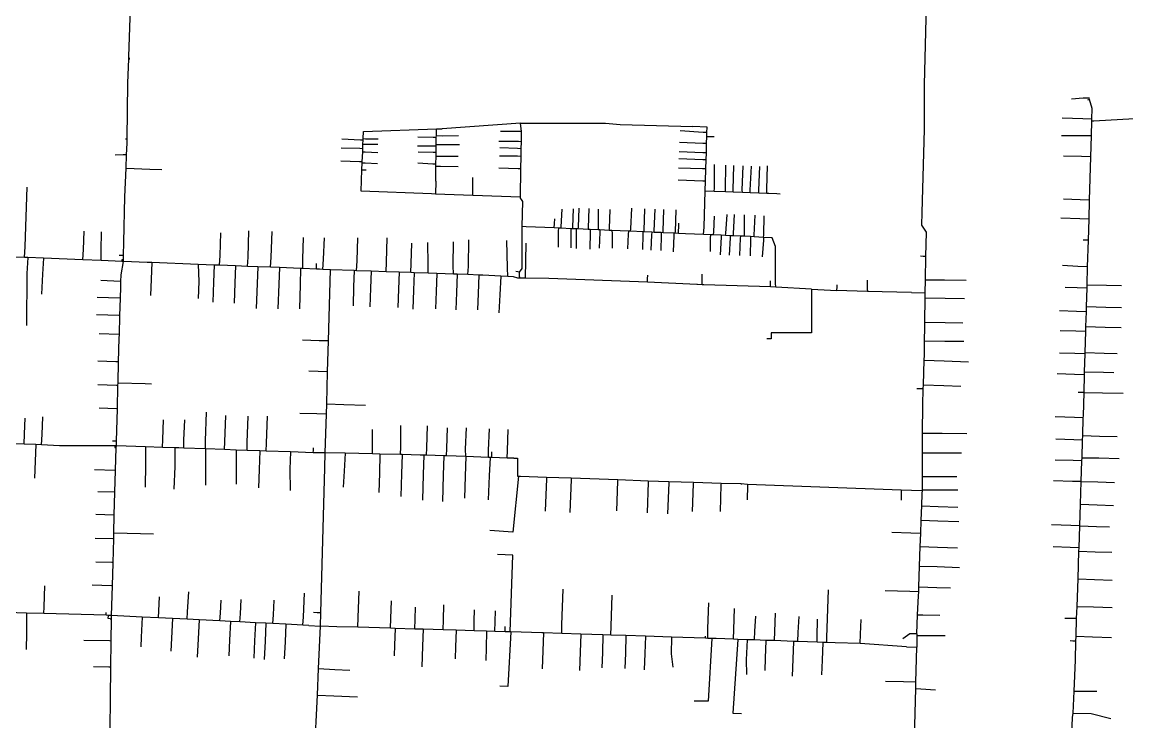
# Model space of a CAD drawing. Header units: inches. Extents: x 1024943 to 1043005, y 1856303 to 1868730.
# Drawn here: x 1032801 to 1035365, y 1860859 to 1862483 of the extents above; entities that cross this region are included whole.
import ezdxf

# ---------------------------------------------------------------- set-up
doc = ezdxf.new("R2010")
doc.units = ezdxf.units.IN
doc.header["$MEASUREMENT"] = 0
doc.layers.add('Water_Network', color=130, linetype='Continuous')

msp = doc.modelspace()

# ---------------------------------------------------------------- linework, layer by layer
at = {"layer": 'Water_Network', "elevation": 0}
for points in [[(1034900, 1861995.5), (1034889.2, 1862011.7), (1034890, 1862040.9), (1034895.1, 1862233.6), (1034895.1, 1862338), (1034901.2, 1862553.5), (1034903.7, 1862700.6), (1034915.4, 1862715.1), (1034920.6, 1862721.5)], [(1034900, 1861995.5), (1034889.2, 1862011.7), (1034890, 1862040.9), (1034895.1, 1862233.6), (1034895.1, 1862338), (1034901.2, 1862553.5), (1034903.7, 1862700.6), (1034915.4, 1862715.1), (1034920.6, 1862721.5)], [(1033048.5, 1862402.5), (1033048.5, 1862403.5), (1033053.9, 1862561.2), (1033058.2, 1862676.9)], [(1033048.3, 1862398.5), (1033048.4, 1862400.5)], [(1033048.3, 1862397.5), (1033049.8, 1862397.4), (1033049.9, 1862400.5)], [(1033048.3, 1862398.5), (1033048.4, 1862400.5)], [(1033048.3, 1862397.5), (1033048.3, 1862398.5)], [(1033048.3, 1862397.5), (1033048.3, 1862398.5)], [(1033048.4, 1862400.5), (1033048.5, 1862402.5)], [(1033044.4, 1862211.3), (1033046, 1862342.5), (1033048.3, 1862397.5)], [(1033044.4, 1862211.3), (1033046, 1862342.5), (1033048.3, 1862397.5)], [(1035263.5, 1862306.9), (1035237, 1862304.2)], [(1035277.5, 1862306.9), (1035263.5, 1862306.9)], [(1035276, 1862303.1), (1035273.5, 1862302.3)], [(1035278.4, 1862303.8), (1035276, 1862303.1)], [(1035278.4, 1862303.8), (1035277.5, 1862306.9), (1035277.1, 1862308.3)], [(1035284, 1862254.2), (1035284.1, 1862258.2), (1035284.8, 1862282.9), (1035278.4, 1862303.8)], [(1035288.4, 1862254.4), (1035504.7, 1862266.1), (1035625.3, 1862272.6)], [(1033957.8, 1862248.4), (1033775.9, 1862235.7)], [(1033957.5, 1862076.9), (1033958.6, 1862142.8), (1033959.1, 1862171.2), (1033959.4, 1862189.4), (1033959.7, 1862205.2), (1033960.1, 1862226.8), (1033959.8, 1862229), (1033957.8, 1862248.4)], [(1033957.8, 1862248.4), (1034155, 1862248.7), (1034189.3, 1862245.6), (1034357.8, 1862240.5)], [(1035262.7, 1862258.8), (1035215, 1862260.2)], [(1035284.1, 1862258.2), (1035262.7, 1862258.8)], [(1035276, 1861977), (1035277.4, 1862026.1), (1035278.7, 1862070.2), (1035281.6, 1862170.5), (1035283, 1862219.5), (1035284, 1862254.2)], [(1035284, 1862254.2), (1035288.4, 1862254.4)], [(1033589.6, 1862140.5), (1033590.2, 1862156.2), (1033590.3, 1862159), (1033591.2, 1862182.2), (1033591.5, 1862189.3), (1033591.9, 1862199.9), (1033592.2, 1862209.2), (1033592.4, 1862212.9), (1033593, 1862229), (1033762.4, 1862235.5)], [(1033761, 1862113.8), (1033761.4, 1862148.9), (1033761.4, 1862153.6), (1033761.6, 1862171.7), (1033761.7, 1862180.5), (1033761.9, 1862195.4), (1033762, 1862199.3), (1033762.1, 1862215.6), (1033762.2, 1862219.7), (1033762.4, 1862235.5)], [(1033762.2, 1862219.7), (1033775.5, 1862219.5)], [(1033762.4, 1862235.5), (1033775.9, 1862235.7)], [(1033775.5, 1862219.5), (1033813.6, 1862219.6)], [(1033951.5, 1862229.1), (1033911.2, 1862229.5)], [(1033959.8, 1862229), (1033951.5, 1862229.1)], [(1034382, 1862227.2), (1034328.5, 1862230.5)], [(1034390.2, 1862218), (1034390.5, 1862227.2), (1034390.9, 1862239.6), (1034357.8, 1862240.5)], [(1034390.5, 1862227.2), (1034382, 1862227.2)], [(1035261.6, 1862219.5), (1035213.5, 1862219.2)], [(1035283, 1862219.5), (1035261.6, 1862219.5)], [(1033036.1, 1861941.4), (1033036.7, 1861972.8), (1033039.2, 1862077.4), (1033041.9, 1862144.1), (1033043.2, 1862175), (1033044.3, 1862202.2), (1033044.4, 1862211.3)], [(1033036.1, 1861941.4), (1033036.7, 1861972.8), (1033039.2, 1862077.4), (1033041.9, 1862144.1), (1033043.2, 1862175), (1033044.3, 1862202.2), (1033044.4, 1862211.3)], [(1033042.5, 1862211.3), (1033040.7, 1862211.4)], [(1033044.4, 1862211.3), (1033042.5, 1862211.3)], [(1033586.1, 1862209), (1033542.7, 1862211.3)], [(1033592.2, 1862209.2), (1033586.1, 1862209)], [(1033591.9, 1862199.9), (1033598.4, 1862200)], [(1033592.4, 1862212.9), (1033597.5, 1862212.2)], [(1033597.5, 1862212.2), (1033627.4, 1862212)], [(1033598.4, 1862200), (1033626.1, 1862199.5)], [(1033755.4, 1862195.5), (1033718.4, 1862195.4)], [(1033754.5, 1862215.7), (1033719.6, 1862215.9)], [(1033762.1, 1862215.6), (1033754.5, 1862215.7)], [(1033761.9, 1862195.4), (1033755.4, 1862195.5)], [(1033762, 1862199.3), (1033774.7, 1862199.4)], [(1033774.7, 1862199.4), (1033815.7, 1862198.8)], [(1033952.9, 1862206.1), (1033907.4, 1862206.4)], [(1033959.7, 1862205.2), (1033952.9, 1862206.1)], [(1034381.2, 1862201.2), (1034327, 1862203.5)], [(1034389.7, 1862201.2), (1034381.2, 1862201.2)], [(1034386.4, 1862091.4), (1034387.1, 1862114.3), (1034387.9, 1862142.4), (1034388.6, 1862163.6), (1034389.1, 1862180), (1034389.7, 1862201.2), (1034390.2, 1862218)], [(1034390.2, 1862218), (1034404.5, 1862217.6)], [(1034404.5, 1862217.6), (1034407.5, 1862217.5)], [(1033035.4, 1862175), (1033016.3, 1862174.5)], [(1033043.2, 1862175), (1033035.4, 1862175)], [(1033584.8, 1862189.8), (1033541.6, 1862190.8)], [(1033591.5, 1862189.3), (1033584.8, 1862189.8)], [(1033591.2, 1862182.2), (1033597.2, 1862181.8)], [(1033597.2, 1862181.8), (1033626.4, 1862180.8)], [(1033755, 1862180.2), (1033720.3, 1862181)], [(1033761.7, 1862180.5), (1033755, 1862180.2)], [(1033761.6, 1862171.7), (1033773.3, 1862171.8)], [(1033773.3, 1862171.8), (1033813.1, 1862172)], [(1033951, 1862171.8), (1033908.6, 1862172)], [(1033950.9, 1862190), (1033909.4, 1862191.1)], [(1033959.4, 1862189.4), (1033950.9, 1862190)], [(1033959.1, 1862171.2), (1033951, 1862171.8)], [(1034381.2, 1862179.9), (1034325.8, 1862181.8)], [(1034389.1, 1862180), (1034381.2, 1862179.9)], [(1035259.8, 1862171.1), (1035218.1, 1862172.1)], [(1035281.6, 1862170.5), (1035259.8, 1862171.1)], [(1033041.9, 1862144.1), (1033096.8, 1862141.8)], [(1033583.5, 1862159.1), (1033540.2, 1862160.5)], [(1033590.3, 1862159), (1033583.5, 1862159.1)], [(1033590.2, 1862156.2), (1033596.9, 1862156.3)], [(1033596.9, 1862156.3), (1033625.3, 1862154.8)], [(1033754.1, 1862153.6), (1033719.1, 1862155.9)], [(1033761.4, 1862153.6), (1033754.1, 1862153.6)], [(1033761.4, 1862148.9), (1033771.6, 1862148.5)], [(1033771.6, 1862148.5), (1033812.9, 1862148.4)], [(1033952.3, 1862142.7), (1033907.3, 1862144)], [(1033958.6, 1862142.8), (1033952.3, 1862142.7)], [(1034380.2, 1862142.7), (1034324.7, 1862144.2)], [(1034380.7, 1862163.5), (1034325.5, 1862165.5)], [(1034387.9, 1862142.4), (1034380.2, 1862142.7)], [(1034388.6, 1862163.6), (1034380.7, 1862163.5)], [(1034407.6, 1862096.6), (1034408.2, 1862152.3)], [(1034433.7, 1862095.8), (1034434.6, 1862151.2)], [(1034450.9, 1862094.2), (1034452.5, 1862150.1)], [(1034472.5, 1862093.4), (1034474.6, 1862149.2)], [(1034490.7, 1862093.1), (1034494.1, 1862148.5)], [(1034510.5, 1862093), (1034512.8, 1862147.8)], [(1034529.4, 1862095.3), (1034530.8, 1862149.8)], [(1033096.8, 1862141.8), (1033124.7, 1862140.7)], [(1033750.6, 1862084.7), (1033587.6, 1862090.9), (1033589.6, 1862140.5)], [(1033589.6, 1862140.5), (1033594.3, 1862140.5)], [(1033594.3, 1862140.5), (1033599, 1862140.5)], [(1033846.9, 1862103.3), (1033847, 1862122.8)], [(1032807.4, 1861962.3), (1032812.6, 1862099.9)], [(1033761, 1862113.8), (1033759.9, 1862084.2)], [(1033846.8, 1862081), (1033846.9, 1862103.3)], [(1034381.1, 1862114.3), (1034323.2, 1862116.2)], [(1034387.1, 1862114.3), (1034381.1, 1862114.3)], [(1034383.9, 1862007), (1034386.4, 1862091.4)], [(1034386.4, 1862091.4), (1034407.5, 1862090.6), (1034433.1, 1862089.7), (1034451.1, 1862089), (1034472.8, 1862088.2), (1034490.9, 1862087.5), (1034510.7, 1862086.7), (1034529.3, 1862086), (1034534.1, 1862085.9)], [(1034407.5, 1862090.6), (1034407.6, 1862096.6)], [(1034433.1, 1862089.7), (1034433.7, 1862095.8)], [(1034451.1, 1862089), (1034450.9, 1862094.2)], [(1034472.8, 1862088.2), (1034472.5, 1862093.4)], [(1034490.9, 1862087.5), (1034490.7, 1862093.1)], [(1034510.7, 1862086.7), (1034510.5, 1862093)], [(1034529.3, 1862086), (1034529.4, 1862095.3)], [(1033759.9, 1862084.2), (1033750.6, 1862084.7)], [(1033846.8, 1862081), (1033759.9, 1862084.2)], [(1033957.5, 1862076.9), (1033846.8, 1862081)], [(1033959.7, 1862071.6), (1033957.5, 1862074.4), (1033957.5, 1862076.9)], [(1033961.6, 1862008.7), (1033963.3, 1862067), (1033959.7, 1862071.6)], [(1034534.1, 1862085.9), (1034553, 1862085.1)], [(1034553, 1862085.1), (1034560.6, 1862084.9)], [(1035256.9, 1862070.8), (1035218.2, 1862071.9)], [(1035278.7, 1862070.2), (1035256.9, 1862070.8)], [(1034051.8, 1862008.3), (1034054.6, 1862049.4)], [(1034078.9, 1862007.1), (1034080.6, 1862049.7)], [(1034092.2, 1862007), (1034093.6, 1862051.5)], [(1034115.3, 1862006), (1034117.1, 1862050.4)], [(1034138.4, 1862005.1), (1034138.4, 1862049.4)], [(1034163.9, 1862004.4), (1034165.7, 1862048.2)], [(1034213.7, 1862003.1), (1034216, 1862051.6)], [(1034244.8, 1861999.6), (1034245.9, 1862049.8)], [(1034268.2, 1861998.4), (1034270.2, 1862049.2)], [(1034289, 1861997.7), (1034290.3, 1862047.9)], [(1034317.1, 1861996.2), (1034318.6, 1862047.2)], [(1034036.1, 1862005.4), (1034036.5, 1862016.1)], [(1034036.5, 1862016.1), (1034037, 1862026.7)], [(1034325.1, 1862013.4), (1034325.2, 1862016.4)], [(1034406, 1861996.4), (1034407.8, 1862032.5)], [(1034434.3, 1861992.9), (1034437, 1862036.6)], [(1034451.9, 1861992.2), (1034454.3, 1862036.9)], [(1034477.3, 1861991.5), (1034477.8, 1862035.8)], [(1034500, 1861988.7), (1034502.1, 1862035.2)], [(1034522.1, 1861989.7), (1034522.9, 1862033.8)], [(1035255.9, 1862026.7), (1035211.9, 1862028)], [(1035277.4, 1862026.1), (1035255.9, 1862026.7)], [(1032942.9, 1861955.5), (1032944.6, 1861997.9)], [(1032984.3, 1861953), (1032985.3, 1861996.1)], [(1033260.1, 1861941.7), (1033262.2, 1861994.3)], [(1033325.1, 1861937.6), (1033326.6, 1861998.5)], [(1033378.6, 1861937.7), (1033380.9, 1861997.3)], [(1033955.6, 1861902.8), (1033961.8, 1861911.5), (1033961.6, 1862008.7)], [(1034036.1, 1862005.4), (1033971, 1862008.3), (1033961.6, 1862008.7)], [(1034324.2, 1861992.7), (1034317, 1861993), (1034313.8, 1861993.2), (1034288.8, 1861994.3), (1034283.9, 1861994.5), (1034267.7, 1861995.2), (1034262.2, 1861995.4), (1034244.4, 1861996.2), (1034241.3, 1861996.4), (1034213.3, 1861997.6), (1034208.2, 1861997.8), (1034169.9, 1861999.5), (1034163.6, 1861999.8), (1034141.8, 1862000.7), (1034138, 1862000.9), (1034119, 1862001.7), (1034115, 1862001.9), (1034091.4, 1862003), (1034087, 1862003.2), (1034079.1, 1862003.5), (1034074.6, 1862003.7), (1034051.7, 1862004.7), (1034045.6, 1862005), (1034036.1, 1862005.4)], [(1034045.3, 1861998.7), (1034044.9, 1861960.8)], [(1034045.6, 1862005), (1034045.3, 1861998.7)], [(1034051.7, 1862004.7), (1034051.8, 1862008.3)], [(1034074.4, 1861997.3), (1034074.1, 1861958.9)], [(1034074.6, 1862003.7), (1034074.4, 1861997.3)], [(1034079.1, 1862003.5), (1034078.9, 1862007.1)], [(1034087, 1861997.5), (1034086.6, 1861957.9)], [(1034087, 1862003.2), (1034087, 1861997.5)], [(1034091.4, 1862003), (1034092.2, 1862007)], [(1034115, 1862001.9), (1034115.3, 1862006)], [(1034119.4, 1861996), (1034118.8, 1861956.4)], [(1034119, 1862001.7), (1034119.4, 1861996)], [(1034138, 1862000.9), (1034138.4, 1862005.1)], [(1034141.5, 1861995.5), (1034139.9, 1861958.3)], [(1034141.8, 1862000.7), (1034141.5, 1861995.5)], [(1034163.6, 1861999.8), (1034163.9, 1862004.4)], [(1034169.9, 1861999.5), (1034170, 1861992.4)], [(1034170, 1861992.4), (1034170, 1861958.5)], [(1034207.6, 1861991.1), (1034205.9, 1861956.8)], [(1034208.2, 1861997.8), (1034207.6, 1861991.1)], [(1034213.3, 1861997.6), (1034213.7, 1862003.1)], [(1034241.4, 1861989.6), (1034240.9, 1861955.2)], [(1034241.3, 1861996.4), (1034241.4, 1861989.6)], [(1034244.4, 1861996.2), (1034244.8, 1861999.6)], [(1034261.8, 1861989.3), (1034260.2, 1861953.5)], [(1034262.2, 1861995.4), (1034261.8, 1861989.3)], [(1034267.7, 1861995.2), (1034268.2, 1861998.4)], [(1034284, 1861988.9), (1034283, 1861952.8)], [(1034283.9, 1861994.5), (1034284, 1861988.9)], [(1034288.8, 1861994.3), (1034289, 1861997.7)], [(1034313.8, 1861993.2), (1034313.7, 1861987.8)], [(1034317, 1861993), (1034317.1, 1861996.2)], [(1034324.2, 1861992.7), (1034325.1, 1862013.4)], [(1034340.5, 1861992), (1034324.2, 1861992.7)], [(1034382.5, 1861990.4), (1034340.5, 1861992)], [(1034382.5, 1861990.4), (1034383.9, 1862007)], [(1034549.9, 1861877.2), (1034549.3, 1861962.6), (1034541.7, 1861982.8), (1034521.7, 1861983.6), (1034500.1, 1861984.5), (1034491.4, 1861985.4), (1034477.3, 1861986), (1034467.9, 1861986.3), (1034451.9, 1861987.1), (1034444.4, 1861987.5), (1034433.7, 1861988), (1034423.1, 1861988.5), (1034405.5, 1861989.3), (1034398.6, 1861989.7), (1034382.5, 1861990.4)], [(1034398.6, 1861989.7), (1034398.1, 1861982.4)], [(1034405.5, 1861989.3), (1034406, 1861996.4)], [(1034423.1, 1861988.5), (1034423.3, 1861983.8)], [(1034433.7, 1861988), (1034434.3, 1861992.9)], [(1034451.9, 1861987.1), (1034451.9, 1861992.2)], [(1034477.3, 1861986), (1034477.3, 1861991.5)], [(1034500.1, 1861984.5), (1034500, 1861988.7)], [(1034521.7, 1861983.6), (1034522.1, 1861989.7)], [(1034898.8, 1861939.3), (1034900, 1861995.5)], [(1034898.8, 1861939.3), (1034900, 1861995.5)], [(1033452.5, 1861932.7), (1033454.1, 1861983.6)], [(1033500.2, 1861932.7), (1033502.7, 1861982.3)], [(1033578.1, 1861929.1), (1033579.9, 1861982.4)], [(1033646.4, 1861925.8), (1033648.4, 1861982.4)], [(1033703.7, 1861923), (1033705.4, 1861970.1)], [(1033743.4, 1861920.6), (1033742.8, 1861971.5)], [(1033800.9, 1861917.9), (1033802.2, 1861973.2)], [(1033836.8, 1861916.3), (1033837.5, 1861977.6)], [(1033927.6, 1861912.9), (1033925.9, 1861976.3)], [(1033970.2, 1861970.5), (1033968.4, 1861888.8)], [(1034313.7, 1861987.8), (1034311.8, 1861950.1)], [(1034398.1, 1861982.4), (1034397.7, 1861950.9)], [(1034423.3, 1861983.8), (1034420.9, 1861943.4)], [(1034444.4, 1861982.3), (1034442.2, 1861942.4)], [(1034444.4, 1861987.5), (1034444.4, 1861982.3)], [(1034467.6, 1861981.4), (1034465.7, 1861941.3)], [(1034467.9, 1861986.3), (1034467.6, 1861981.4)], [(1034491.2, 1861979.1), (1034490.6, 1861940.7)], [(1034491.4, 1861985.4), (1034491.2, 1861979.1)], [(1034521.7, 1861976.9), (1034518.2, 1861938.7)], [(1034521.7, 1861983.6), (1034521.7, 1861976.9)], [(1035269.8, 1861977.2), (1035263.6, 1861977.3)], [(1035265.8, 1861623.9), (1035267, 1861664.8), (1035267.2, 1861671.9), (1035268.4, 1861713.1), (1035268.5, 1861716.4), (1035269.9, 1861765.1), (1035270.2, 1861776.7), (1035271.1, 1861811.1), (1035271.6, 1861822.9), (1035272.8, 1861865.9), (1035273, 1861873.8), (1035273.9, 1861915.2), (1035276, 1861977)], [(1035276, 1861977), (1035269.8, 1861977.2)], [(1033016.9, 1861928.5), (1032983.9, 1861929.8), (1032941.9, 1861931.5), (1032850.4, 1861935.1), (1032813.8, 1861936.6), (1032806.1, 1861936.9), (1032783.5, 1861937.8), (1032759, 1861938.8), (1032732.3, 1861939.8), (1032710.5, 1861940.7), (1032696.9, 1861941.2), (1032660.3, 1861942.7), (1032635.1, 1861943.7), (1032604.3, 1861944.9)], [(1032806.1, 1861936.9), (1032807.4, 1861962.3)], [(1032941.9, 1861931.5), (1032942.9, 1861955.5)], [(1032983.9, 1861929.8), (1032984.3, 1861953)], [(1033031.1, 1861941.5), (1033026.2, 1861941.5)], [(1033036.1, 1861941.4), (1033031.1, 1861941.5)], [(1033035.9, 1861931.3), (1033036.1, 1861941.4)], [(1033035.9, 1861931.3), (1033036.1, 1861941.4)], [(1033259.2, 1861918.8), (1033260.1, 1861941.7)], [(1033324.1, 1861916.3), (1033325.1, 1861937.6)], [(1033377.6, 1861914.1), (1033378.6, 1861937.7)], [(1034892.5, 1861939.4), (1034886.3, 1861939.6)], [(1034898.8, 1861939.3), (1034892.5, 1861939.4)], [(1034896.9, 1861854.9), (1034897.6, 1861884.9), (1034898.8, 1861939.3)], [(1034896.9, 1861854.9), (1034897.6, 1861884.9), (1034898.8, 1861939.3)], [(1032813.8, 1861936.6), (1032811.5, 1861899.9)], [(1032850.4, 1861935.1), (1032848.3, 1861898.5)], [(1033031.8, 1861927.8), (1033016.9, 1861928.5)], [(1033030.2, 1861896.5), (1033035.7, 1861927.6), (1033035.9, 1861931.3)], [(1033030.2, 1861896.5), (1033035.7, 1861927.6), (1033035.9, 1861931.3)], [(1033032, 1861931.3), (1033031.8, 1861927.8)], [(1033032, 1861931.3), (1033031.8, 1861927.8)], [(1033091, 1861925.5), (1033035.7, 1861927.6), (1033031.8, 1861927.8)], [(1033035.9, 1861931.3), (1033032, 1861931.3)], [(1033035.9, 1861931.3), (1033032, 1861931.3)], [(1033483.7, 1861909.9), (1033452.5, 1861911.1), (1033446.8, 1861911.4), (1033397.8, 1861913.3), (1033377.6, 1861914.1), (1033348.1, 1861915.3), (1033324.1, 1861916.3), (1033296.2, 1861917.4), (1033259.2, 1861918.8), (1033246.8, 1861919.3), (1033209.4, 1861920.8), (1033101.6, 1861925.1), (1033091, 1861925.5)], [(1033101.6, 1861925.1), (1033100.3, 1861886.9)], [(1033209.4, 1861920.8), (1033210.9, 1861881.3)], [(1033246.8, 1861919.3), (1033245.2, 1861879.7)], [(1033296.2, 1861917.4), (1033294.6, 1861878.1)], [(1033348.1, 1861915.3), (1033346.5, 1861876.3)], [(1033397.8, 1861913.3), (1033396.2, 1861874.7)], [(1033446.8, 1861911.4), (1033446.3, 1861874.1)], [(1033452.5, 1861911.1), (1033452.5, 1861932.7)], [(1033483.7, 1861909.9), (1033483.9, 1861916.5)], [(1033483.9, 1861916.5), (1033484.2, 1861923.1)], [(1033499.1, 1861909.2), (1033500.2, 1861932.7)], [(1033577.2, 1861906.2), (1033578.1, 1861929.1)], [(1033645.6, 1861903.8), (1033646.4, 1861925.8)], [(1033702.9, 1861901.7), (1033703.7, 1861923)], [(1033743.6, 1861900.3), (1033743.4, 1861920.6)], [(1033801.9, 1861898.2), (1033800.9, 1861917.9)], [(1033835, 1861897.1), (1033836.8, 1861916.3)], [(1033928.2, 1861892.6), (1033927.6, 1861912.9)], [(1035251.3, 1861915.9), (1035215.8, 1861918.1)], [(1035273.9, 1861915.2), (1035251.3, 1861915.9)], [(1032811.5, 1861899.9), (1032810.8, 1861778.8)], [(1032848.3, 1861898.5), (1032846, 1861852)], [(1033019.7, 1861510.3), (1033021.8, 1861585.8), (1033022.6, 1861639.9), (1033023.4, 1861645.8), (1033024, 1861694.6), (1033026.2, 1861749.5), (1033026.4, 1861758.4), (1033027.8, 1861801.8), (1033029, 1861842.4), (1033029.8, 1861868.3), (1033030, 1861881.5), (1033030.2, 1861896.5)], [(1033019.7, 1861510.3), (1033021.8, 1861585.8), (1033022.6, 1861639.9), (1033023.4, 1861645.8), (1033024, 1861694.6), (1033026.2, 1861749.5), (1033026.4, 1861758.4), (1033027.8, 1861801.8), (1033029, 1861842.4), (1033029.8, 1861868.3), (1033030, 1861881.5), (1033030.2, 1861896.5)], [(1033100.3, 1861886.9), (1033098.9, 1861848.4)], [(1033491, 1861909.6), (1033483.7, 1861909.9)], [(1033516.3, 1861908.3), (1033499.1, 1861909.2), (1033491, 1861909.6)], [(1033504.5, 1861483.9), (1033507, 1861573.2), (1033507.7, 1861596.9), (1033509.7, 1861671.6), (1033511.7, 1861743.1), (1033516.3, 1861908.3)], [(1033941.2, 1861891.9), (1033928.2, 1861892.6), (1033912.2, 1861893.5), (1033870.2, 1861895.8), (1033860.7, 1861896.2), (1033835, 1861897.1), (1033810.3, 1861897.9), (1033801.9, 1861898.2), (1033763, 1861899.6), (1033743.6, 1861900.3), (1033710.5, 1861901.5), (1033702.9, 1861901.7), (1033676, 1861902.7), (1033645.6, 1861903.8), (1033611, 1861905), (1033577.2, 1861906.2), (1033571.3, 1861906.4), (1033516.3, 1861908.3)], [(1033571.3, 1861906.4), (1033569.6, 1861868.8)], [(1033611, 1861905), (1033609.6, 1861865.4)], [(1033676, 1861902.7), (1033674.6, 1861863.4)], [(1033710.5, 1861901.5), (1033709.1, 1861860.7)], [(1033763, 1861899.6), (1033761.6, 1861858.1)], [(1033810.3, 1861897.9), (1033808.8, 1861855.6)], [(1033860.7, 1861896.2), (1033859.1, 1861853)], [(1033912.2, 1861893.5), (1033909.8, 1861850.4)], [(1033955.3, 1861888.9), (1033951.2, 1861889), (1033941.2, 1861891.9)], [(1033951.3, 1861903.8), (1033946.9, 1861904.7)], [(1033955.6, 1861902.8), (1033951.3, 1861903.8)], [(1033955.4, 1861892), (1033955.3, 1861888.9)], [(1033968.4, 1861888.8), (1033955.3, 1861888.9)], [(1033955.4, 1861892), (1033955.6, 1861902.8)], [(1034023.6, 1861888.4), (1033968.4, 1861888.8)], [(1034252.2, 1861879.5), (1034023.6, 1861888.4)], [(1034252.2, 1861879.5), (1034252.5, 1861887.7)], [(1034252.5, 1861887.7), (1034252.8, 1861896)], [(1034379.4, 1861873.7), (1034379.4, 1861875.3), (1034379.5, 1861898.4)], [(1033028.2, 1861881.5), (1032983.1, 1861883.8)], [(1033030, 1861881.5), (1033028.2, 1861881.5)], [(1033210.9, 1861881.3), (1033209.4, 1861841.9)], [(1033245.2, 1861879.7), (1033243.3, 1861833.2)], [(1033294.6, 1861878.1), (1033292.7, 1861830.7)], [(1033346.5, 1861876.3), (1033344.2, 1861818.8)], [(1033396.2, 1861874.7), (1033394, 1861818.1)], [(1033446.3, 1861874.1), (1033444.4, 1861818.1)], [(1033569.6, 1861868.8), (1033568.8, 1861824.4)], [(1033609.6, 1861865.4), (1033608.1, 1861822.4)], [(1033674.6, 1861863.4), (1033673.1, 1861821.2)], [(1033709.1, 1861860.7), (1033707.5, 1861816.6)], [(1034367, 1861874), (1034252.2, 1861879.5)], [(1034366.9, 1861875.7), (1034367, 1861874)], [(1034379.4, 1861873.7), (1034367, 1861874)], [(1034537.7, 1861868.6), (1034382.9, 1861873.3), (1034379.4, 1861873.7)], [(1034537.7, 1861868.6), (1034538, 1861875.8)], [(1034550, 1861867.9), (1034537.7, 1861868.6)], [(1034538, 1861875.8), (1034538.2, 1861883)], [(1034550, 1861867.9), (1034549.9, 1861877.2)], [(1034633.2, 1861863.4), (1034550, 1861867.9)], [(1034633.2, 1861863.4), (1034692, 1861860.2)], [(1034633.2, 1861863.4), (1034633.2, 1861850.4)], [(1034692, 1861860.2), (1034692.3, 1861868.7)], [(1034762.8, 1861858.1), (1034715.5, 1861859.8), (1034692, 1861860.2)], [(1034692.3, 1861868.7), (1034692.4, 1861873.4)], [(1034762.8, 1861861.3), (1034763, 1861880)], [(1034762.8, 1861861.3), (1034762.8, 1861858.1)], [(1034763, 1861880), (1034763.1, 1861883.9)], [(1034897.6, 1861884.9), (1034941.5, 1861884.9)], [(1034941.5, 1861884.9), (1034992, 1861884.3)], [(1035250.1, 1861866.6), (1035221.7, 1861867.4)], [(1035272.8, 1861865.9), (1035250.1, 1861866.6)], [(1035273, 1861873.8), (1035318, 1861872.5)], [(1035318, 1861872.5), (1035352.9, 1861871.5)], [(1033027.2, 1861842.5), (1032975, 1861844)], [(1033029, 1861842.4), (1033027.2, 1861842.5)], [(1033761.6, 1861858.1), (1033760.1, 1861818.1)], [(1033808.8, 1861855.6), (1033807.3, 1861815.5)], [(1033859.1, 1861853), (1033857.8, 1861815.5)], [(1033909.8, 1861850.4), (1033907.5, 1861808.3)], [(1034633.2, 1861850.4), (1034633.1, 1861762.1), (1034539.3, 1861762.1), (1034539.2, 1861748.1), (1034529.3, 1861748.1)], [(1034865.3, 1861855.9), (1034762.8, 1861858.1)], [(1034865.3, 1861855.9), (1034896.9, 1861854.9)], [(1034865.3, 1861855.9), (1034896.9, 1861854.9)], [(1034892.5, 1861631.7), (1034892.9, 1861641.5), (1034894.9, 1861698.7), (1034895.3, 1861710.4), (1034895.6, 1861743.5), (1034896, 1861774.9), (1034896.1, 1861786.4), (1034896.8, 1861843.1), (1034896.9, 1861854.9)], [(1034892.5, 1861631.7), (1034892.9, 1861641.5), (1034894.9, 1861698.7), (1034895.3, 1861710.4), (1034895.6, 1861743.5), (1034896, 1861774.9), (1034896.1, 1861786.4), (1034896.8, 1861843.1), (1034896.9, 1861854.9)], [(1034896.8, 1861843.1), (1034943.5, 1861842.5)], [(1034943.5, 1861842.5), (1034988.2, 1861842)], [(1035248.4, 1861811.7), (1035208.5, 1861812.9)], [(1035271.1, 1861811.1), (1035248.4, 1861811.7)], [(1035271.6, 1861822.9), (1035316.2, 1861821.7)], [(1035316.2, 1861821.7), (1035352.9, 1861820.6)], [(1033025.9, 1861801.9), (1032973.5, 1861803.5)], [(1033027.8, 1861801.8), (1033025.9, 1861801.9)], [(1034896.1, 1861786.4), (1034943.2, 1861785.8)], [(1034943.2, 1861785.8), (1034984.7, 1861785.3)], [(1033024.8, 1861758.5), (1032979.5, 1861759.9)], [(1033026.4, 1861758.4), (1033024.8, 1861758.5)], [(1035246.6, 1861765.8), (1035210.1, 1861766.8)], [(1035269.9, 1861765.1), (1035246.6, 1861765.8)], [(1035270.2, 1861776.7), (1035314.5, 1861775.4)], [(1035314.5, 1861775.4), (1035351.7, 1861774.4)], [(1033490.4, 1861743.7), (1033451.6, 1861744.8)], [(1033511.7, 1861743.1), (1033490.4, 1861743.7)], [(1034895.6, 1861743.5), (1034942.3, 1861743)], [(1034942.3, 1861743), (1034987, 1861742.5)], [(1035244.4, 1861713.8), (1035208.8, 1861714.8)], [(1035268.4, 1861713.1), (1035267.3, 1861713.1), (1035244.4, 1861713.8)], [(1035268.5, 1861716.4), (1035312.3, 1861715.1)], [(1035312.3, 1861715.1), (1035342.5, 1861714.2)], [(1033018.1, 1861694.8), (1032976.3, 1861695.9)], [(1033024, 1861694.6), (1033018.1, 1861694.8)], [(1034894.9, 1861698.7), (1034941.4, 1861697.1)], [(1034941.4, 1861697.1), (1034997.4, 1861695.1)], [(1033488, 1861672.2), (1033466.4, 1861672.8)], [(1033509.7, 1861671.6), (1033488, 1861672.2)], [(1035243.9, 1861665.4), (1035203.1, 1861666.6)], [(1035267, 1861664.8), (1035243.9, 1861665.4)], [(1035267.2, 1861671.9), (1035310.8, 1861670.7)], [(1035310.8, 1861670.7), (1035335, 1861670)], [(1033019.4, 1861639.9), (1032976.5, 1861641.1)], [(1033022.6, 1861639.9), (1033019.4, 1861639.9)], [(1033023.4, 1861645.8), (1033086.4, 1861644.1)], [(1033086.4, 1861644.1), (1033101.3, 1861643.7)], [(1034885.1, 1861631.9), (1034877.7, 1861632.2)], [(1034892.5, 1861631.7), (1034885.1, 1861631.9)], [(1034890.8, 1861396.3), (1034890.8, 1861397.8), (1034890.9, 1861428.8), (1034891, 1861483.8), (1034891.1, 1861528.9), (1034891.2, 1861594.8), (1034892.5, 1861631.7)], [(1034890.8, 1861396.3), (1034890.8, 1861397.8), (1034890.9, 1861428.8), (1034891, 1861483.8), (1034891.1, 1861528.9), (1034891.2, 1861594.8), (1034892.5, 1861631.7)], [(1034892.9, 1861641.5), (1034940, 1861639.9)], [(1034940, 1861639.9), (1034980.1, 1861638.5)], [(1035258.9, 1861623.6), (1035252.1, 1861623.8)], [(1035265.8, 1861623.9), (1035258.9, 1861623.6)], [(1035264.3, 1861569.6), (1035265.8, 1861623.9)], [(1035265.8, 1861623.9), (1035308.8, 1861623.1)], [(1035308.8, 1861623.1), (1035356.3, 1861621.8)], [(1033020.1, 1861586), (1032979.5, 1861587)], [(1033021.8, 1861585.8), (1033020.1, 1861586)], [(1033226.5, 1861511), (1033228.9, 1861578.1)], [(1033507.7, 1861596.9), (1033547.5, 1861595.8)], [(1033547.5, 1861595.8), (1033597.4, 1861594.4)], [(1032806.3, 1861527.8), (1032808, 1861563.7)], [(1032846.8, 1861526), (1032848.7, 1861567.4)], [(1033127.1, 1861514.6), (1033128.7, 1861560.1)], [(1033176.3, 1861512.8), (1033178, 1861559.9)], [(1033271.4, 1861509.4), (1033273.6, 1861570.1)], [(1033323.3, 1861507.6), (1033325.5, 1861568.7)], [(1033368.2, 1861506.3), (1033370.4, 1861568.9)], [(1033485, 1861573.8), (1033445.6, 1861574.9)], [(1033507, 1861573.2), (1033485, 1861573.8)], [(1035244, 1861565.4), (1035198.7, 1861567.1)], [(1035263.8, 1861564.5), (1035244, 1861565.4)], [(1035248.6, 1861099.3), (1035249.8, 1861127.3), (1035251.8, 1861190.8), (1035253.4, 1861255.4), (1035254.2, 1861263.2), (1035255.9, 1861314.3), (1035257.5, 1861364.2), (1035259.3, 1861416.8), (1035260.8, 1861464.8), (1035261.1, 1861472.1), (1035262.4, 1861513.3), (1035262.8, 1861523.9), (1035263.8, 1861564.5), (1035264.3, 1861569.6)], [(1032805.3, 1861503.7), (1032806.3, 1861527.8)], [(1033614, 1861495.4), (1033614.4, 1861537.3)], [(1033679.5, 1861497.4), (1033679.5, 1861546.7)], [(1033740, 1861494.8), (1033741.7, 1861546.3)], [(1033786.7, 1861493.3), (1033788.3, 1861541.8)], [(1033830.2, 1861491.9), (1033831.9, 1861541.8)], [(1033883.6, 1861490.1), (1033885.3, 1861539.5)], [(1033927.2, 1861488.6), (1033928.9, 1861538)], [(1034891.1, 1861528.9), (1034936.6, 1861528.8)], [(1034936.6, 1861528.8), (1034993.9, 1861528.7)], [(1033015.5, 1861499.8), (1032887.1, 1861500), (1032845.7, 1861501.9), (1032832.8, 1861502.5), (1032805.3, 1861503.7), (1032765.3, 1861505.5), (1032753.3, 1861506.1), (1032708.7, 1861508.1), (1032694, 1861508.8), (1032660.5, 1861510.3), (1032634, 1861511.5), (1032560.8, 1861514.8), (1032552.6, 1861515.2), (1032548.1, 1861515.4)], [(1032832.8, 1861502.5), (1032831, 1861464.4)], [(1032845.7, 1861501.9), (1032846.8, 1861526)], [(1033014.9, 1861510.4), (1033010.1, 1861510.6)], [(1033019.7, 1861510.3), (1033014.9, 1861510.4)], [(1033019.4, 1861499.9), (1033019.7, 1861510.3)], [(1033019.4, 1861499.9), (1033019.7, 1861510.3)], [(1033126.5, 1861496.1), (1033127.1, 1861514.6)], [(1033175.7, 1861494.4), (1033176.3, 1861512.8)], [(1033226.1, 1861492.7), (1033226.5, 1861511)], [(1033270.8, 1861491), (1033271.4, 1861509.4)], [(1033322.7, 1861489.2), (1033323.3, 1861507.6)], [(1033367.5, 1861487.6), (1033368.2, 1861506.3)], [(1035242.3, 1861514), (1035200.3, 1861515.4)], [(1035262.4, 1861513.3), (1035242.3, 1861514)], [(1035262.8, 1861523.9), (1035301.9, 1861522.5)], [(1035301.9, 1861522.5), (1035342.6, 1861521.2)], [(1033008.3, 1861106.1), (1033010.2, 1861174.9), (1033011.7, 1861228.5), (1033013.2, 1861283.6), (1033013.6, 1861297.8), (1033014.7, 1861339.2), (1033016.2, 1861391.9), (1033017.6, 1861442.8), (1033019.1, 1861495.6)], [(1033008.3, 1861106.1), (1033010.2, 1861174.9), (1033011.7, 1861228.5), (1033013.2, 1861283.6), (1033013.6, 1861297.8), (1033014.7, 1861339.2), (1033016.2, 1861391.9), (1033017.6, 1861442.8), (1033019.1, 1861495.6)], [(1033019.4, 1861499.9), (1033015.5, 1861499.8)], [(1033015.5, 1861499.8), (1033015.7, 1861495.8)], [(1033015.7, 1861495.8), (1033019.1, 1861495.6)], [(1033019.1, 1861495.6), (1033019.4, 1861499.9)], [(1033019.1, 1861495.6), (1033019.4, 1861499.9)], [(1033476.6, 1861483.7), (1033423.8, 1861485.6), (1033367.5, 1861487.6), (1033352.4, 1861488.1), (1033322.7, 1861489.2), (1033297.5, 1861490.1), (1033270.8, 1861491), (1033226.1, 1861492.7), (1033175.7, 1861494.4), (1033164.6, 1861494.8), (1033155.5, 1861495.1), (1033126.5, 1861496.1), (1033087.4, 1861497.5), (1033019.4, 1861499.9)], [(1033087.4, 1861497.5), (1033087.4, 1861457.3)], [(1033155.5, 1861495.1), (1033155.1, 1861452)], [(1033226.1, 1861492.7), (1033226.4, 1861450.1)], [(1033297.5, 1861490.1), (1033297.5, 1861489.5), (1033297.5, 1861446.9)], [(1033352.4, 1861488.1), (1033350.9, 1861445.2)], [(1033423.8, 1861485.6), (1033422.3, 1861445.5)], [(1033476.6, 1861483.7), (1033476.8, 1861489.4)], [(1033480.9, 1861483.6), (1033476.6, 1861483.7)], [(1033476.8, 1861489.4), (1033477.1, 1861495.1)], [(1033504.5, 1861483.9), (1033480.9, 1861483.6)], [(1033503.7, 1861449), (1033504.5, 1861483.9)], [(1033890.9, 1861472.7), (1033887.3, 1861472.9), (1033883, 1861473), (1033830.3, 1861474.8), (1033786.1, 1861476.3), (1033779.9, 1861476.6), (1033739.4, 1861477.9), (1033733.3, 1861478.2), (1033724.3, 1861478.5), (1033682.5, 1861479.5), (1033679.1, 1861479.6), (1033631.2, 1861480.8), (1033614.4, 1861481.2), (1033550.9, 1861482.8), (1033504.5, 1861483.9)], [(1033550.9, 1861482.8), (1033548.6, 1861440.7)], [(1033614.4, 1861481.2), (1033614, 1861495.4)], [(1033631.2, 1861480.8), (1033630.1, 1861436.3)], [(1033679.1, 1861479.6), (1033679.5, 1861497.4)], [(1033682.5, 1861479.5), (1033681.4, 1861434.7)], [(1033733.3, 1861478.2), (1033731.7, 1861433)], [(1033739.4, 1861477.9), (1033740, 1861494.8)], [(1033779.9, 1861476.6), (1033778.4, 1861431.4)], [(1033786.1, 1861476.3), (1033786.7, 1861493.3)], [(1033830.3, 1861474.8), (1033830.2, 1861491.9)], [(1033883, 1861473), (1033883.6, 1861490.1)], [(1033890.9, 1861472.7), (1033891.1, 1861479.1)], [(1033891.1, 1861479.1), (1033891.4, 1861485.5)], [(1033926.6, 1861471.5), (1033927.2, 1861488.6)], [(1034891, 1861483.8), (1034932.9, 1861483.7)], [(1034932.9, 1861483.7), (1034981.2, 1861483.6)], [(1032831, 1861464.4), (1032829.2, 1861424.6)], [(1033087.4, 1861457.3), (1033086.3, 1861403.5)], [(1033155.1, 1861452), (1033153, 1861399.2)], [(1033226.4, 1861450.1), (1033226, 1861408.8)], [(1033830.3, 1861474.8), (1033829.3, 1861429.7)], [(1033887.3, 1861472.9), (1033884.9, 1861429.8)], [(1033941.9, 1861471), (1033926.6, 1861471.5), (1033890.9, 1861472.7)], [(1033941.9, 1861471), (1033950.6, 1861471.1), (1033950.4, 1861429.4), (1033952.8, 1861429.4), (1033957.3, 1861429.6)], [(1035240.5, 1861465.5), (1035199.1, 1861466.8)], [(1035260.8, 1861464.8), (1035240.5, 1861465.5)], [(1035261.1, 1861472.1), (1035300.5, 1861471.8)], [(1035300.5, 1861471.8), (1035347.6, 1861470.3)], [(1033016, 1861442.8), (1032969, 1861444.1)], [(1033017.6, 1861442.8), (1033016, 1861442.8)], [(1033297.5, 1861446.9), (1033297.5, 1861410.9)], [(1033350.9, 1861445.2), (1033349.4, 1861402)], [(1033422.3, 1861445.5), (1033423, 1861396)], [(1033494.3, 1861112.2), (1033503.7, 1861449)], [(1033548.6, 1861440.7), (1033546.3, 1861403.5)], [(1033630.1, 1861436.3), (1033629, 1861391.5)], [(1033681.4, 1861434.7), (1033680.1, 1861382.5)], [(1033731.7, 1861433), (1033729.7, 1861373.4)], [(1033778.4, 1861431.4), (1033776.3, 1861370.4)], [(1033829.3, 1861429.7), (1033827.6, 1861378.5)], [(1033884.9, 1861429.8), (1033882.8, 1861374.6)], [(1033952.8, 1861429.4), (1033940.1, 1861299.6)], [(1033957.3, 1861429.6), (1034017.9, 1861427.4), (1034075.3, 1861425.3), (1034183.3, 1861421.5), (1034254, 1861418.9), (1034301.8, 1861417.2), (1034358.8, 1861415.2), (1034423.1, 1861412.9), (1034470.2, 1861412.3)], [(1034017.9, 1861427.4), (1034017.8, 1861423.4)], [(1034075.3, 1861425.3), (1034075.1, 1861421.4)], [(1034890.9, 1861428.8), (1034930.2, 1861428.7)], [(1034930.2, 1861428.7), (1034970.5, 1861428.6)], [(1034017.8, 1861423.4), (1034015.1, 1861347.9)], [(1034075.1, 1861421.4), (1034072.4, 1861344.8)], [(1034183.1, 1861417.8), (1034180.7, 1861348.7)], [(1034183.3, 1861421.5), (1034183.1, 1861417.8)], [(1034253.8, 1861415.4), (1034251.3, 1861344)], [(1034254, 1861418.9), (1034253.8, 1861415.4)], [(1034301.7, 1861413.7), (1034299.1, 1861341.7)], [(1034301.8, 1861417.2), (1034301.7, 1861413.7)], [(1034358.7, 1861411.7), (1034356.4, 1861347.2)], [(1034358.8, 1861415.2), (1034358.7, 1861411.7)], [(1034423, 1861409.6), (1034420.7, 1861347.2)], [(1034423.1, 1861412.9), (1034423, 1861409.6)], [(1034470.2, 1861412.3), (1034470.2, 1861411.3), (1034470.1, 1861410.3)], [(1034470.2, 1861412.3), (1034484.9, 1861410.6), (1034841.5, 1861397.8), (1034889.1, 1861396.1)], [(1034484.8, 1861407.5), (1034483.6, 1861374.2)], [(1034484.9, 1861410.6), (1034484.8, 1861407.5)], [(1035238.8, 1861416.8), (1035194.5, 1861418.3)], [(1035259.3, 1861416.8), (1035238.8, 1861416.8)], [(1035259.3, 1861416.8), (1035298.1, 1861416.1)], [(1035298.1, 1861416.1), (1035336.7, 1861414.8)], [(1033014.7, 1861391.9), (1032976.5, 1861393)], [(1033016.2, 1861391.9), (1033014.7, 1861391.9)], [(1034841.5, 1861397.8), (1034841.6, 1861392.1)], [(1034841.6, 1861392.1), (1034841.6, 1861373.7)], [(1034879.5, 1861107.6), (1034881.6, 1861151.4), (1034881.9, 1861160.7), (1034882.3, 1861172.4), (1034884, 1861220.9), (1034885.6, 1861265.9), (1034886.7, 1861296.6), (1034887.8, 1861327.2), (1034888.9, 1861360.2), (1034889.9, 1861389.1)], [(1034879.5, 1861107.6), (1034881.6, 1861151.4), (1034881.9, 1861160.7), (1034882.3, 1861172.4), (1034884, 1861220.9), (1034885.6, 1861265.9), (1034886.7, 1861296.6), (1034887.8, 1861327.2), (1034888.9, 1861360.2), (1034889.9, 1861389.1)], [(1034889.1, 1861396.1), (1034890.8, 1861396.3)], [(1034889.9, 1861389.1), (1034890.8, 1861396.3)], [(1034890.8, 1861397.8), (1034928.8, 1861397.7)], [(1034928.8, 1861397.7), (1034972.7, 1861397.6)], [(1034888.9, 1861360.2), (1034927.2, 1861358.9)], [(1034927.2, 1861358.9), (1034972.7, 1861357.3)], [(1035257.5, 1861364.2), (1035296.2, 1861362.9)], [(1035296.2, 1861362.9), (1035334.4, 1861361.6)], [(1033013.3, 1861339.2), (1032972, 1861340.4)], [(1033014.7, 1861339.2), (1033013.3, 1861339.2)], [(1034887.8, 1861327.2), (1034926.4, 1861325.8)], [(1034926.4, 1861325.8), (1034975.5, 1861324.1)], [(1033013.6, 1861297.8), (1033075.7, 1861296.1)], [(1033075.7, 1861296.1), (1033105.8, 1861295.3)], [(1033940.1, 1861299.6), (1033886.4, 1861303.2)], [(1034863.8, 1861297.4), (1034819.9, 1861298.9)], [(1034886.7, 1861296.6), (1034863.8, 1861297.4)], [(1035235.3, 1861315), (1035189.9, 1861316.5)], [(1035255.9, 1861314.3), (1035235.3, 1861315)], [(1035255.9, 1861314.3), (1035294.5, 1861312.9)], [(1035294.5, 1861312.9), (1035325.1, 1861311.9)], [(1033011.5, 1861283.6), (1032970.5, 1861284.8)], [(1033013.2, 1861283.6), (1033011.5, 1861283.6)], [(1033939.5, 1861246.1), (1033903.9, 1861247.4)], [(1033933.8, 1861068.1), (1033939.5, 1861246.1)], [(1034885.6, 1861265.9), (1034925.5, 1861264.5)], [(1034925.5, 1861264.5), (1034971.9, 1861262.9)], [(1035233.6, 1861263.9), (1035193.8, 1861265.2)], [(1035254.2, 1861263.2), (1035233.6, 1861263.9)], [(1035253.4, 1861255.4), (1035291.8, 1861254.1)], [(1035291.8, 1861254.1), (1035330.6, 1861252.9)], [(1033010, 1861228.7), (1032971.9, 1861229.6)], [(1033011.7, 1861228.5), (1033010, 1861228.7)], [(1034884, 1861220.9), (1034925, 1861219.5)], [(1034925, 1861219.5), (1034976.6, 1861217.7)], [(1032851.9, 1861125.9), (1032853.3, 1861175)], [(1033008.3, 1861175.1), (1032963.3, 1861176.2)], [(1033010.2, 1861174.9), (1033008.3, 1861175.1)], [(1034053.9, 1861084.6), (1034056.7, 1861167.5)], [(1034882.3, 1861172.4), (1034924.2, 1861171)], [(1034924.2, 1861171), (1034955.4, 1861169.9)], [(1035251.8, 1861190.8), (1035290.1, 1861189.6)], [(1035290.1, 1861189.6), (1035330.9, 1861188.2)], [(1033118, 1861116.7), (1033119.7, 1861149.1)], [(1033184.9, 1861114.3), (1033187.3, 1861161.2)], [(1033307.4, 1861110.1), (1033309.1, 1861143.1)], [(1033453.6, 1861102.6), (1033456.4, 1861158.2)], [(1033580.9, 1861101.3), (1033582.7, 1861162.7)], [(1034168, 1861081.4), (1034170.5, 1861153.4)], [(1034668.9, 1861054.9), (1034672.2, 1861165.8)], [(1034861.4, 1861161.4), (1034804, 1861163.4)], [(1034881.9, 1861160.7), (1034861.4, 1861161.4)], [(1032995.4, 1861106.6), (1032851.4, 1861110.5), (1032811, 1861111.6), (1032788.1, 1861112.3), (1032744, 1861113.5), (1032726, 1861114), (1032690.4, 1861115), (1032659.7, 1861115.8), (1032612.5, 1861117.1), (1032545.4, 1861119)], [(1032851.4, 1861110.5), (1032851.9, 1861125.9)], [(1033117.2, 1861100.6), (1033118, 1861116.7)], [(1033261, 1861111.6), (1033262.5, 1861141.6)], [(1033384, 1861107.5), (1033385.8, 1861141.6)], [(1033656.6, 1861099.1), (1033657.9, 1861140.1)], [(1033712.7, 1861097.6), (1033713.5, 1861125.1)], [(1033778.6, 1861095.8), (1033779.6, 1861131.1)], [(1033850.4, 1861093.8), (1033850.8, 1861119.5)], [(1033898.7, 1861092.2), (1033899.4, 1861116.9)], [(1034392.8, 1861075.5), (1034394.9, 1861135.3)], [(1034452.8, 1861073.2), (1034454.5, 1861122)], [(1035249.8, 1861127.3), (1035287.7, 1861126)], [(1035287.7, 1861126), (1035330.9, 1861124.6)], [(1032811, 1861111.6), (1032811, 1861065.2)], [(1032995.4, 1861106.6), (1032995.5, 1861109.9)], [(1033000.8, 1861106.4), (1032995.4, 1861106.6)], [(1032995.5, 1861109.9), (1032995.6, 1861113.2)], [(1033005.4, 1861098.6), (1033000.6, 1861098.9), (1033000.8, 1861106.4)], [(1033008.3, 1861106.1), (1033000.8, 1861106.4)], [(1033004.4, 1860769.4), (1033006.2, 1860986.2), (1033007.1, 1861046.2), (1033007.8, 1861098.6)], [(1033004.4, 1860769.4), (1033006.2, 1860986.2), (1033007.1, 1861046.2), (1033007.8, 1861098.6)], [(1033005.4, 1861098.6), (1033007.8, 1861098.6)], [(1033007.8, 1861098.6), (1033008.3, 1861106.1)], [(1033007.8, 1861098.6), (1033008.3, 1861106.1)], [(1033466, 1861082.9), (1033452.2, 1861083.6), (1033413.1, 1861085.6), (1033383, 1861087.1), (1033366.7, 1861087.9), (1033342.6, 1861089.1), (1033306.4, 1861091), (1033284.6, 1861092.1), (1033260, 1861093.3), (1033211.3, 1861095.8), (1033184.1, 1861097.2), (1033149.8, 1861098.9), (1033117.2, 1861100.6), (1033079.6, 1861102.5), (1033008.3, 1861106.1)], [(1033079.6, 1861102.5), (1033077.2, 1861056)], [(1033149.8, 1861098.9), (1033147.5, 1861053.6)], [(1033184.1, 1861097.2), (1033184.9, 1861114.3)], [(1033211.3, 1861095.8), (1033209, 1861051.5)], [(1033260, 1861093.3), (1033261, 1861111.6)], [(1033284.6, 1861092.1), (1033282.4, 1861049)], [(1033306.4, 1861091), (1033307.4, 1861110.1)], [(1033383, 1861087.1), (1033384, 1861107.5)], [(1033452.2, 1861083.6), (1033453.6, 1861102.6)], [(1033485.6, 1861112.4), (1033476.9, 1861112.7)], [(1033494.3, 1861112.2), (1033485.6, 1861112.4)], [(1033493.5, 1861081.2), (1033494.3, 1861112.2)], [(1033580.2, 1861078.6), (1033580.9, 1861101.3)], [(1033656, 1861076.4), (1033656.6, 1861099.1)], [(1033712, 1861074.7), (1033712.7, 1861097.6)], [(1033777.9, 1861072.7), (1033778.6, 1861095.8)], [(1033850.4, 1861070.6), (1033850.4, 1861093.8)], [(1033898, 1861069.1), (1033898.7, 1861092.2)], [(1034501.7, 1861069.9), (1034503.9, 1861104.2)], [(1034547.8, 1861069), (1034549.4, 1861111.8)], [(1034602.5, 1861066.2), (1034604.7, 1861103.6)], [(1034646.5, 1861056.8), (1034647.3, 1861097.4)], [(1034746.9, 1861062.4), (1034748.7, 1861096.8)], [(1034877.4, 1861063.8), (1034879.5, 1861107.6)], [(1034877.4, 1861063.8), (1034879.5, 1861107.6)], [(1034879.5, 1861107.6), (1034891.6, 1861107.4)], [(1034891.6, 1861107.4), (1034931, 1861106.8)], [(1035235.6, 1861099.1), (1035220.9, 1861098.9)], [(1035248.6, 1861099.3), (1035235.6, 1861099.1)], [(1035247.1, 1861046.5), (1035247.5, 1861058), (1035248.6, 1861099.3)], [(1032811, 1861065.2), (1032810, 1861027.4)], [(1033342.6, 1861089.1), (1033340.4, 1861047)], [(1033366.7, 1861087.9), (1033364.6, 1861046.1)], [(1033413.1, 1861085.6), (1033411, 1861044.6)], [(1033466, 1861082.9), (1033493.5, 1861081.2)], [(1033479.7, 1860783.6), (1033486.1, 1860921.2), (1033488.9, 1860982.9), (1033493.5, 1861081.2)], [(1033531.6, 1861080.1), (1033493.5, 1861081.2)], [(1033921.8, 1861068.4), (1033898, 1861069.1), (1033878.9, 1861069.7), (1033850.4, 1861070.6), (1033807.9, 1861071.8), (1033777.9, 1861072.7), (1033731.3, 1861074.1), (1033712, 1861074.7), (1033666.5, 1861076.1), (1033656, 1861076.4), (1033580.2, 1861078.6), (1033531.6, 1861080.1)], [(1033666.5, 1861076.1), (1033665.3, 1861036.9)], [(1033731.3, 1861074.1), (1033730.2, 1861035.2)], [(1033807.9, 1861071.8), (1033806.7, 1861033)], [(1033878.9, 1861069.7), (1033877.7, 1861030.8)], [(1033921.8, 1861074.6), (1033922, 1861080.7)], [(1033921.8, 1861068.4), (1033921.8, 1861074.6)], [(1034007, 1861065.9), (1033935.4, 1861068), (1033933.8, 1861068.1), (1033921.8, 1861068.4)], [(1033935.4, 1861068), (1033928.5, 1860941.6)], [(1034386.8, 1861053.1), (1034308.3, 1861055.8), (1034247.5, 1861057.8), (1034202.3, 1861059.3), (1034167.3, 1861060.5), (1034149, 1861061.1), (1034097.4, 1861062.8), (1034053.2, 1861064.3), (1034010.8, 1861065.8), (1034007, 1861065.9)], [(1034010.8, 1861065.8), (1034009.4, 1861024.2)], [(1034053.2, 1861064.3), (1034053.9, 1861084.6)], [(1034167.3, 1861060.5), (1034168, 1861081.4)], [(1034392.1, 1861052.9), (1034392.8, 1861075.5)], [(1034452.1, 1861050.9), (1034452.8, 1861073.2)], [(1034500.4, 1861049.3), (1034501.7, 1861069.9)], [(1034547, 1861047.7), (1034547.8, 1861069)], [(1034601.1, 1861045.7), (1034602.5, 1861066.2)], [(1033003.8, 1861047), (1032943.8, 1861048.4)], [(1033007.1, 1861046.2), (1033003.8, 1861047)], [(1033077.2, 1861056), (1033076.1, 1861033.4)], [(1033147.5, 1861053.6), (1033146, 1861023.2)], [(1033209, 1861051.5), (1033206.9, 1861009.3)], [(1033282.4, 1861049), (1033280.5, 1861012.3)], [(1033340.4, 1861047), (1033338.4, 1861007.1)], [(1033364.6, 1861046.1), (1033362.4, 1861004.1)], [(1033411, 1861044.6), (1033409, 1861005.6)], [(1034097.4, 1861062.8), (1034096, 1861021)], [(1034149, 1861061.1), (1034147.6, 1861019.8)], [(1034202.3, 1861059.3), (1034201, 1861018.8)], [(1034247.5, 1861057.8), (1034246.2, 1861017.9)], [(1034308.3, 1861055.8), (1034307.4, 1861016.7)], [(1034386.8, 1861053.1), (1034386.9, 1861055.4)], [(1034412, 1861052.3), (1034401.9, 1861052.6), (1034392.1, 1861052.9), (1034386.8, 1861053.1)], [(1034386.9, 1861055.4), (1034387, 1861057.7)], [(1034401.9, 1861052.6), (1034393.4, 1860907.4)], [(1034853.6, 1861033.6), (1034745.8, 1861041.1), (1034687.9, 1861042.4), (1034668.4, 1861043.1), (1034659.6, 1861043.4), (1034646, 1861044), (1034601.1, 1861045.7), (1034591, 1861046), (1034547, 1861047.7), (1034541.7, 1861047.9), (1034527.2, 1861048.4), (1034500.4, 1861049.3), (1034484, 1861049.8), (1034462.1, 1861050.6), (1034452.1, 1861050.9), (1034412, 1861052.3)], [(1034462.1, 1861050.6), (1034450.4, 1860879.6)], [(1034484, 1861049.8), (1034481.4, 1861003)], [(1034527.2, 1861048.4), (1034525.8, 1861007.3)], [(1034591, 1861046), (1034589.4, 1861004.8)], [(1034646, 1861044), (1034646.5, 1861056.8)], [(1034659.6, 1861043.4), (1034658, 1861002)], [(1034668.4, 1861043.1), (1034668.9, 1861054.9)], [(1034745.8, 1861041.1), (1034746.9, 1861062.4)], [(1034861, 1861063.7), (1034845, 1861051.5)], [(1034877.4, 1861063.8), (1034861, 1861063.7)], [(1034877.4, 1861063.8), (1034877.4, 1861059.7), (1034877.5, 1861032.2)], [(1034877.4, 1861063.8), (1034877.4, 1861059.7), (1034877.5, 1861032.2)], [(1034877.4, 1861059.7), (1034921, 1861059.8)], [(1034921, 1861059.8), (1034943.6, 1861059.8)], [(1035240.1, 1861046.8), (1035233.2, 1861047)], [(1035247.1, 1861046.5), (1035240.1, 1861046.8)], [(1035242.5, 1860930.7), (1035245.7, 1861002.7), (1035247.1, 1861046.5)], [(1035247.5, 1861058), (1035285.2, 1861056.7)], [(1035285.2, 1861056.7), (1035329.8, 1861055.3)], [(1033665.3, 1861036.9), (1033664.6, 1861012.7)], [(1033730.2, 1861035.2), (1033728.7, 1860986.7)], [(1033806.7, 1861033), (1033805.9, 1861005.6)], [(1033877.7, 1861030.8), (1033876.8, 1861001.5)], [(1034009.4, 1861024.2), (1034008, 1860982)], [(1034096, 1861021), (1034094.6, 1860978.5)], [(1034147.6, 1861019.8), (1034146.4, 1860984.2)], [(1034201, 1861018.8), (1034199.8, 1860983)], [(1034246.2, 1861017.9), (1034244.9, 1860980)], [(1034307.4, 1861016.7), (1034311.3, 1860985.9)], [(1034853.6, 1861033.6), (1034877.5, 1861032.2)], [(1034875.2, 1860936.7), (1034875.6, 1860951.1), (1034877.5, 1861032.2)], [(1034875.2, 1860936.7), (1034875.6, 1860951.1), (1034877.5, 1861032.2)], [(1034481.4, 1861003), (1034481.9, 1860969.4)], [(1034525.8, 1861007.3), (1034524.8, 1860978.4)], [(1034589.4, 1861004.8), (1034587.9, 1860965)], [(1034658, 1861002), (1034656.7, 1860968.3)], [(1033002.3, 1860986.3), (1032966.3, 1860986.8)], [(1033006.2, 1860986.2), (1033002.3, 1860986.3)], [(1033488.9, 1860982.9), (1033526.4, 1860981.1)], [(1033526.4, 1860981.1), (1033561.5, 1860979.5)], [(1033928.5, 1860941.6), (1033909.3, 1860942.4)], [(1034846.6, 1860951.8), (1034804.8, 1860952.8)], [(1034875.6, 1860951.1), (1034846.6, 1860951.8)], [(1034869.6, 1860744.2), (1034871.3, 1860787.5), (1034873, 1860845.5), (1034873.1, 1860848.9), (1034873.2, 1860850.4), (1034875.2, 1860936.7)], [(1034869.6, 1860744.2), (1034871.3, 1860787.5), (1034873, 1860845.5), (1034873.1, 1860848.9), (1034873.2, 1860850.4), (1034875.2, 1860936.7)], [(1034875.2, 1860936.7), (1034886.7, 1860936)], [(1033486.1, 1860921.2), (1033524.1, 1860919.4)], [(1033524.1, 1860919.4), (1033578.9, 1860916.9)], [(1034886.7, 1860936), (1034920.8, 1860933.8)], [(1035239.2, 1860869.4), (1035240.3, 1860879.1), (1035242.5, 1860930.7)], [(1035242.5, 1860930.7), (1035254.5, 1860930.7)], [(1035254.5, 1860930.7), (1035295.8, 1860930.7)], [(1034393.4, 1860907.4), (1034361.1, 1860907.6)], [(1034450.4, 1860879.6), (1034470.8, 1860878.9)], [(1035232.8, 1860712.7), (1035239.2, 1860869.4)], [(1035240.3, 1860879.1), (1035282, 1860878.5)], [(1035282, 1860878.5), (1035328.2, 1860866.9)]]:
    msp.add_lwpolyline(points, dxfattribs=at)

doc.saveas('drawing.dxf')
